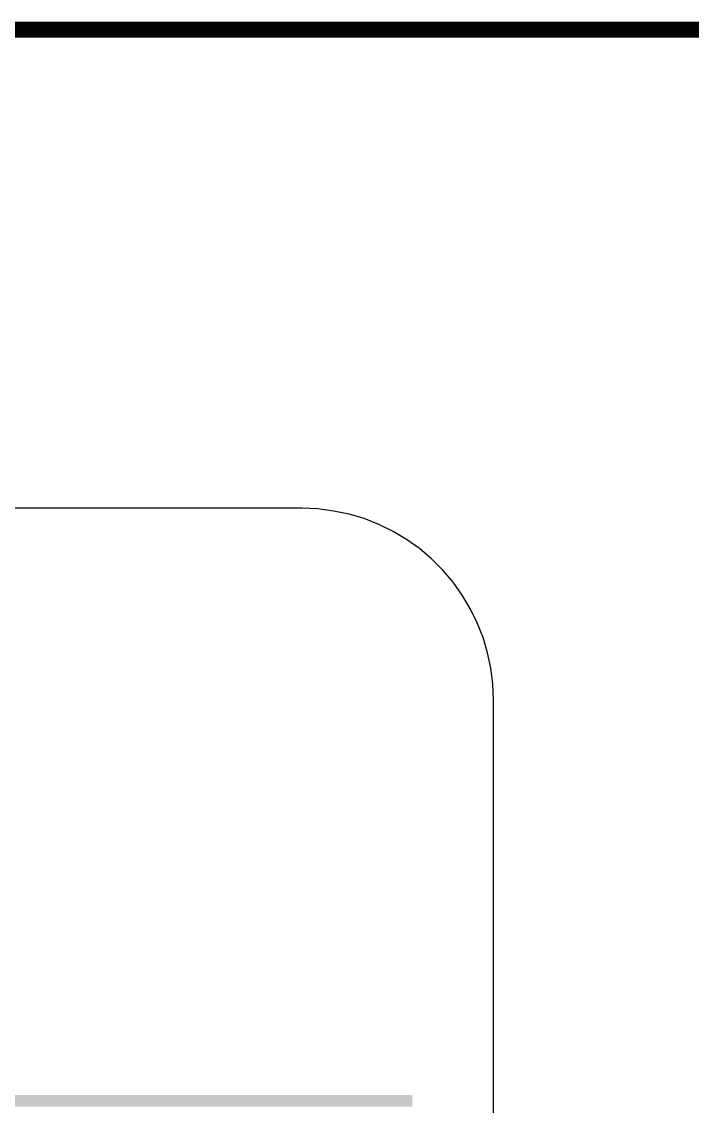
# Model space of a CAD drawing. Extents: x 295 to 953, y 10 to 290.
# Drawn here: x 785.68 to 806.72, y 251.25 to 285.25 of the extents above; entities that cross this region are included whole.
import ezdxf

# ---------------------------------------------------------------- set-up
doc = ezdxf.new("R2010")
doc.units = 0
doc.header["$LTSCALE"] = 5
doc.header["$MEASUREMENT"] = 0
doc.layers.get('0').update_dxf_attribs({"linetype": 'CONTINUOUS', "lineweight": 25})
doc.layers.add('FROMC1', color=7, linetype='CONTINUOUS')
doc.layers.add('테두리', color=3, linetype='CONTINUOUS')

# ---------------------------------------------------------------- blocks, each defined once
blk = doc.blocks.new('C')
at = {"layer": '테두리', "const_width": 0.5}
blk.add_lwpolyline([(15, 285), (15, 15), (405, 15), (405, 285), (15, 285)], dxfattribs=at)

msp = doc.modelspace()

# ---------------------------------------------------------------- linework, layer by layer
at = {"layer": 'FROMC1'}
for p, q in [((794.473, 270), (586.477, 270)), ((794.473, 270), (586.477, 270)), ((794.97, 269.979), (794.473, 270)), ((794.97, 269.979), (794.473, 270)), ((795.463, 269.913), (794.97, 269.979)), ((795.463, 269.913), (794.97, 269.979)), ((795.946, 269.812), (795.463, 269.913)), ((795.946, 269.812), (795.463, 269.913)), ((796.423, 269.674), (795.946, 269.812)), ((796.423, 269.674), (795.946, 269.812)), ((796.886, 269.492), (796.423, 269.674)), ((796.886, 269.492), (796.423, 269.674)), ((797.333, 269.273), (796.886, 269.492)), ((797.333, 269.273), (796.886, 269.492)), ((797.754, 269.019), (797.333, 269.273)), ((797.754, 269.019), (797.333, 269.273)), ((798.161, 268.735), (797.754, 269.019)), ((798.161, 268.735), (797.754, 269.019)), ((798.537, 268.41), (798.161, 268.735)), ((798.537, 268.41), (798.161, 268.735)), ((798.887, 268.059), (798.537, 268.41)), ((798.887, 268.059), (798.537, 268.41)), ((799.212, 267.683), (798.887, 268.059)), ((799.212, 267.683), (798.887, 268.059)), ((799.497, 267.277), (799.212, 267.683)), ((799.497, 267.277), (799.212, 267.683)), ((799.751, 266.855), (799.497, 267.277)), ((799.751, 266.855), (799.497, 267.277)), ((799.969, 266.408), (799.751, 266.855)), ((799.969, 266.408), (799.751, 266.855)), ((800.152, 265.946), (799.969, 266.408)), ((800.152, 265.946), (799.969, 266.408)), ((800.289, 265.468), (800.152, 265.946)), ((800.289, 265.468), (800.152, 265.946)), ((800.391, 264.986), (800.289, 265.468)), ((800.391, 264.986), (800.289, 265.468)), ((800.457, 264.493), (800.391, 264.986)), ((800.457, 264.493), (800.391, 264.986)), ((800.477, 263.995), (800.457, 264.493)), ((800.477, 263.995), (800.457, 264.493)), ((800.477, 75.999), (800.477, 263.995)), ((800.477, 75.999), (800.477, 263.995))]:
    msp.add_line(p, q, dxfattribs=at)
for points in [[(713.828, 251.285), (713.828, 251.61), (797.937, 251.285), (797.937, 251.61)], [(735.742, 251.261), (735.418, 251.285), (797.937, 251.261), (797.937, 251.285)], [(735.807, 251.247), (735.742, 251.261), (797.937, 251.247), (797.937, 251.261)]]:
    msp.add_solid(points, dxfattribs=at)

# ---------------------------------------------------------------- block references
msp.add_blockref('C', (476.978, 0))

doc.saveas('drawing.dxf')
